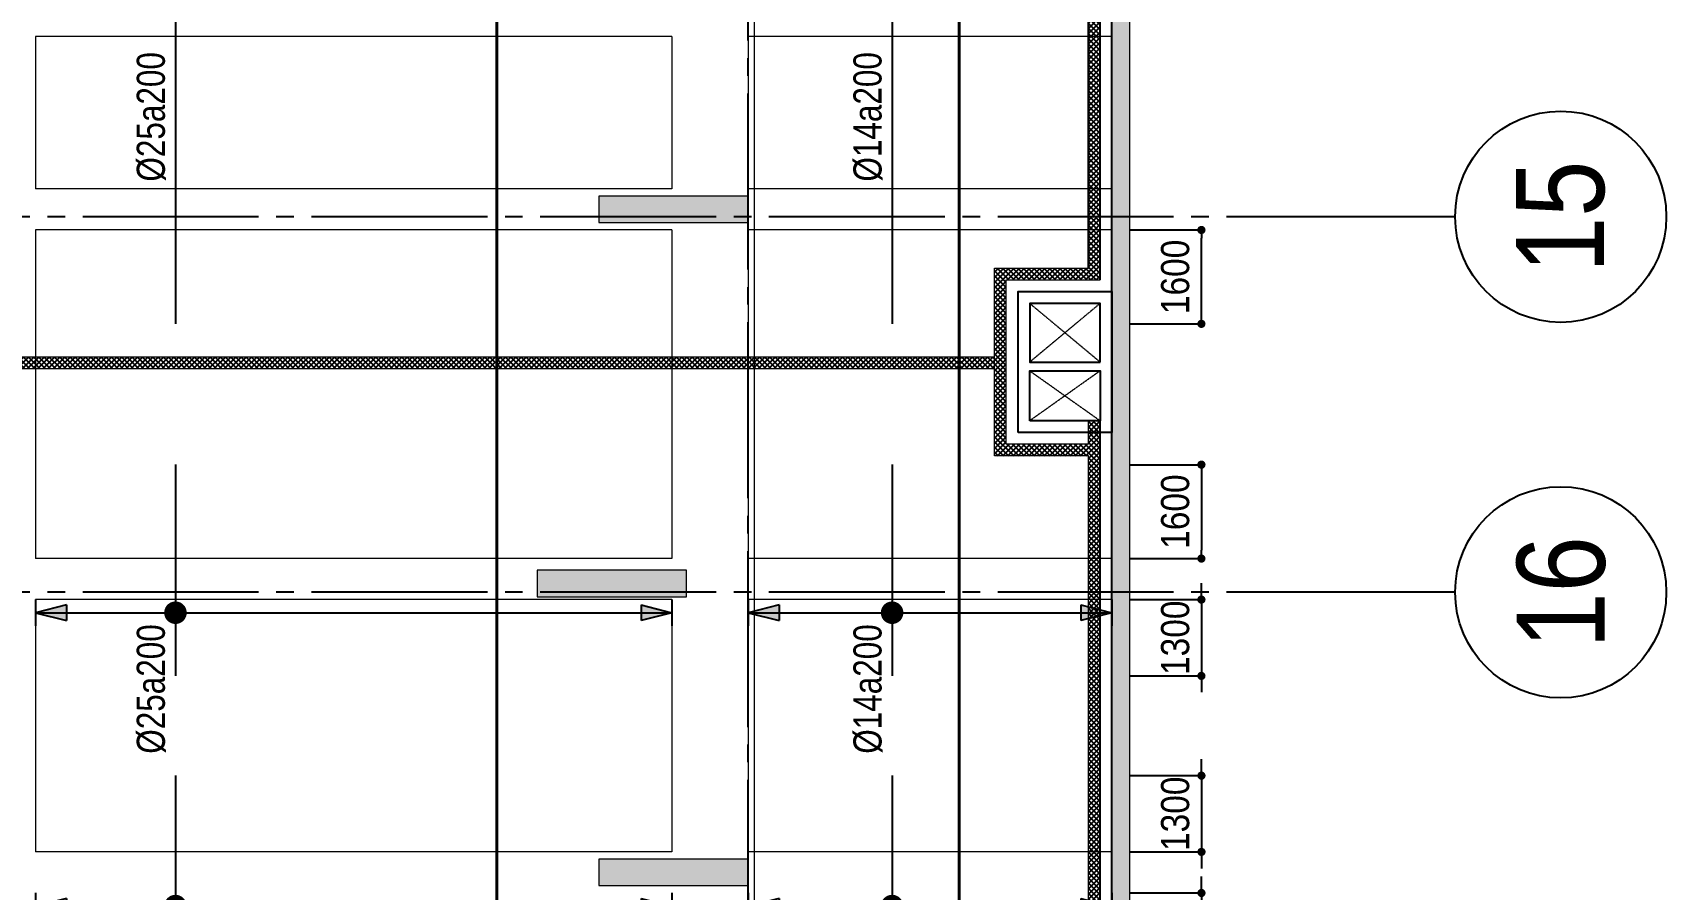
# Model space of a CAD drawing. Header units: millimetres. Extents: x -3819597 to -2591384, y 582389 to 820195.
# Drawn here: x -3345024 to -3317171, y 637369 to 651969 of the extents above; entities that cross this region are included whole.
import ezdxf
from ezdxf.enums import TextEntityAlignment as Align

# ---------------------------------------------------------------- set-up
doc = ezdxf.new("R2010")
doc.units = ezdxf.units.MM
doc.header["$MEASUREMENT"] = 0
for name, pattern in [('CENTER', [2, 1.25, -0.25, 0.25, -0.25]), ('CHG_XX_Cot_Ham 2$0$MB_Luoi truc$0$HTT Hidden 21', [3, 2, -1]), ('CHG_XX_Damsan_Ham 2$0$CHG_XX_Damsan_Ham 2$0$HIDDEN', [0.375, 0.25, -0.125]), ('CHG_XX_Luoi truc$0$MB_Luoi truc$0$Center101', [13, 10, -1, 1, -1]), ('HIDDEN', [0.375, 0.25, -0.125])]:
    doc.linetypes.add(name, pattern=pattern)
doc.layers.get('0').update_dxf_attribs({"lineweight": 9})
doc.layers.get('Defpoints').update_dxf_attribs({"color": 10, "lineweight": 0})
for name, color, linetype in [('02HN. TEXT B', 1, 'Continuous'), ('08HN. SSS X', 6, 'Continuous'), ('12HN. GRID', 1, 'CENTER'), ('CHG_XX_Damsan_Ham 2$0$CHG_XX_Damsan_Ham 2$0$MEP-00-GENERAL-35', 2, 'Continuous'), ('CHG_XX_Damsan_Ham 2$0$MEP-00-GENERAL-35', 2, 'Continuous'), ('CHG_XX_Luoi truc$0$Grid', 34, 'Continuous'), ('CHG_XX_Luoi truc$0$Grid Line', 8, 'CHG_XX_Luoi truc$0$MB_Luoi truc$0$Center101'), ('dim', 51, 'Continuous')]:
    doc.layers.add(name, color=color, linetype=linetype)
for name, color, linetype, lineweight in [('CHG_XX_Cot_Ham 2$0$NS-Pier-H2', 150, 'Continuous', 13), ('CHG_XX_Cot_Ham 2$0$NS-Pier-H2 @ 1', 150, 'Continuous', 13), ('CHG_XX_Cot_Ham 2$0$NS-Pier-H2 @ 150', 150, 'Continuous', 13), ("CHG_XX_Damsan_Ham 2$0$CHG_XX_Damsan_Ham 2$0$'S_General_Hidden_1 Thin", 1, 'CHG_XX_Damsan_Ham 2$0$CHG_XX_Damsan_Ham 2$0$HIDDEN', 18), ('CHG_XX_Damsan_Ham 2$0$CHG_XX_Damsan_Ham 2$0$CHG_XX_Damsan_Ham 2$0$Start net bao', 3, 'Continuous', 18), ('CHG_XX_Damsan_Ham 2$0$CHG_XX_Damsan_Ham 2$0$DBAO', 3, 'Continuous', 13), ('CHG_XX_Damsan_Ham 2$0$CHG_XX_Damsan_Ham 2$0$DMo', 9, 'CHG_XX_Damsan_Ham 2$0$CHG_XX_Damsan_Ham 2$0$HIDDEN', 9), ('CHG_XX_Damsan_Ham 2$0$CHG_XX_Damsan_Ham 2$0$DTE-MEP-H-SLAB TEXT', 3, 'Continuous', 0), ('CHG_XX_Damsan_Ham 2$0$CHG_XX_Damsan_Ham 2$0$mach ngung thi cong', 6, 'Continuous', 13), ('CHG_XX_Damsan_Ham 2$0$CHG_XX_Damsan_Ham 2$0$Start hatch', 8, 'Continuous', 25), ('CHG_XX_Damsan_Ham 2$0$CHG_XX_Damsan_Ham 2$0$Start net bao', 3, 'Continuous', 18), ('CHG_XX_Damsan_Ham 2$0$CHG_XX_Damsan_Ham 2$0$Start vach', 6, 'Continuous', 25), ('CHG_XX_Damsan_Ham 2$0$HATCH', 57, 'Continuous', 9), ('CHG_XX_Damsan_Ham 2$0$mach ngung thi cong', 6, 'Continuous', 13), ('CHG_XX_Damsan_Ham 2$0$Start vach', 6, 'Continuous', 25), ('thep chay suot', 5, 'HIDDEN', 40)]:
    doc.layers.add(name, color=color, linetype=linetype, lineweight=lineweight)
doc.styles.add('[HN042014]STYLE', font='arial.ttf', dxfattribs={"width": 0.8})
doc.styles.add('CHG_XX_Luoi truc$0$MB_Luoi truc$0$Grid A-F$0$VNI-HelveCB', font='VHELVCB_0.TTF')
doc.styles.add('MB_Luoi truc$0$Arial_C', font='arial.ttf', dxfattribs={"width": 0.85})
doc.dimstyles.new('200', dxfattribs={"dimscale": 200, "dimtxt": 2.4, "dimasz": 0.7, "dimexe": 0.0003, "dimexo": 0, "dimgap": 1, "dimtad": 1, "dimdec": 0, "dimzin": 12, "dimdsep": 46, "dimtxsty": 'MB_Luoi truc$0$Arial_C', "dimblk": 'MB_Luoi truc$0$_Dot', "dimcen": 0.5, "dimclrd": 256, "dimclre": 8, "dimclrt": 1, "dimadec": 0, "dimazin": 0, "dimtfac": 1, "dimtdec": 0, "dimtix": 1, "dimtmove": 2, "dimatfit": 3, "dimldrblk": 'MB_Luoi truc$0$HTT Arrow 30', "dimfxl": 1, "dimtolj": 1, "dimtzin": 0, "dimlwe": -1, "dimarcsym": 0})

# ---------------------------------------------------------------- blocks, each defined once
blk = doc.blocks.new('*U417')
at = {"layer": '12HN. GRID', "linetype": 'Continuous'}
h = blk.add_hatch(color=256, dxfattribs=at)
h.dxf.hatch_style = 1
h.paths.add_polyline_path([(-44, 641.6), (44, 641.6), (0, 817.6)])
h = blk.add_hatch(color=256, dxfattribs=at)
h.dxf.hatch_style = 1
h.paths.add_polyline_path([(0, -1249), (44, -1073), (-44, -1073)])
at = {"layer": '08HN. SSS X', "linetype": 'ByBlock', "ltscale": 10}
for p, q in [((-350.6, 0), (2049.5, 0)), ((-350.6, 0), (-350.6, 0)), ((2049.5, 0), (2049.5, 0))]:
    blk.add_line(p, q, dxfattribs=at)
at = {"layer": '12HN. GRID', "linetype": 'Continuous'}
for p, q in [((-75, 817.6), (75, 817.6)), ((-44, 641.6), (0, 817.6)), ((0, 817.6), (0, -1249)), ((0, 817.6), (44, 641.6)), ((-44, 641.6), (44, 641.6)), ((-44, -1073), (44, -1073)), ((-44, -1073), (0, -1249)), ((0, -1249), (44, -1073)), ((-75, -1249), (75, -1249))]:
    blk.add_line(p, q, dxfattribs=at)
at = {"layer": '12HN. GRID', "linetype": 'Continuous', "const_width": 64, "flags": 128}
blk.add_lwpolyline([(-32, 0, -1), (32, 0, -1)], format="xyb", close=True, dxfattribs=at)
at = {"layer": '02HN. TEXT B', "linetype": 'ByBlock', "style": '[HN042014]STYLE', "width": 0.8, "flags": 8}
blk.add_attdef('1', text='', height=160, dxfattribs=at).set_placement((506.8, 140), align=Align.MIDDLE_LEFT)
blk.add_attdef('0', text='', height=160, dxfattribs=at).set_placement((1102.5, 160), align=Align.MIDDLE_CENTER)
at = {"layer": 'Defpoints', "color": 9, "linetype": 'ByBlock', "style": '[HN042014]STYLE', "width": 0.8, "flags": 9}
for tag, p in [('2', (2837.2, 3041.3)), ('3', (2837.2, 2636.5)), ('4', (2837.2, 2231.8)), ('5', (2837.2, 1841.3))]:
    blk.add_attdef(tag, text='', height=250, dxfattribs=at).set_placement(p, align=Align.MIDDLE_CENTER)
blk = doc.blocks.new('MB_Luoi truc$0$_Dot')
at = {"color": 0, "linetype": 'ByBlock', "lineweight": -2}
blk.add_line((-0.5, 0), (-1, 0), dxfattribs=at)
at = {"color": 0, "linetype": 'ByBlock', "const_width": 0.5}
blk.add_lwpolyline([(-0.25, 0, 1), (0.25, 0, 1)], format="xyb", close=True, dxfattribs=at)
blk = doc.blocks.new('*D416')
at = {"layer": 'Defpoints', "color": 0, "ltscale": 1500, "transparency": 16777216}
for p in [(-3326324, 648606), (-3325098, 648606), (-3326324, 647006)]:
    blk.add_point(p, dxfattribs=at)
at = {"layer": 'dim', "color": 8, "ltscale": 1500, "transparency": 16777216}
for p, q in [((-3326324, 648606), (-3325098, 648606)), ((-3326324, 647006), (-3325098, 647006))]:
    blk.add_line(p, q, dxfattribs=at)
at = {"layer": 'dim', "lineweight": -2, "ltscale": 1500, "transparency": 16777216}
blk.add_line((-3325098, 647146), (-3325098, 648466), dxfattribs=at)
at = {"layer": 'dim', "lineweight": -2, "ltscale": 1500, "transparency": 16777216, "xscale": 140, "yscale": 140, "zscale": 140}
for p, rotation in [((-3325098, 648606), 90), ((-3325098, 647006), 270)]:
    blk.add_blockref('MB_Luoi truc$0$_Dot', p, dxfattribs=dict(at, rotation=rotation))
at = {"layer": 'dim', "color": 1, "ltscale": 1500, "transparency": 16777216, "insert": (-3325543, 647806), "char_height": 480, "attachment_point": 5, "rotation": 90, "style": 'MB_Luoi truc$0$Arial_C'}
blk.add_mtext('\\A1;1600', dxfattribs=at)
blk = doc.blocks.new('MB_Luoi truc$0$HTT Arrow 30')
blk.add_hatch(color=256).paths.add_polyline_path([(-2.5, 0.375), (-2.5, -0.375), (0, 0)])
at = {"color": 0, "linetype": 'ByBlock', "lineweight": -2}
for p, q in [((0, 0), (-2.5, 0.375)), ((-2.5, -0.375), (-2.5, 0.375)), ((0, 0), (-2.5, -0.375))]:
    blk.add_line(p, q, dxfattribs=at)
blk = doc.blocks.new('*U422')
at = {"layer": '12HN. GRID', "linetype": 'Continuous'}
h = blk.add_hatch(color=256, dxfattribs=at)
h.dxf.hatch_style = 1
h.paths.add_polyline_path([(-44, 641.6), (44, 641.6), (0, 817.6)])
h = blk.add_hatch(color=256, dxfattribs=at)
h.dxf.hatch_style = 1
h.paths.add_polyline_path([(0, -1249), (44, -1073), (-44, -1073)])
at = {"layer": '08HN. SSS X', "linetype": 'ByBlock', "ltscale": 10}
for p, q in [((-841.2, 0), (358.9, 0)), ((-841.2, 0), (-841.2, 0)), ((358.9, 0), (358.9, 0))]:
    blk.add_line(p, q, dxfattribs=at)
at = {"layer": '12HN. GRID', "linetype": 'Continuous'}
for p, q in [((-75, 817.6), (75, 817.6)), ((-44, 641.6), (0, 817.6)), ((0, 817.6), (0, -1249)), ((0, 817.6), (44, 641.6)), ((-44, 641.6), (44, 641.6)), ((-44, -1073), (44, -1073)), ((-44, -1073), (0, -1249)), ((0, -1249), (44, -1073)), ((-75, -1249), (75, -1249))]:
    blk.add_line(p, q, dxfattribs=at)
at = {"layer": '12HN. GRID', "linetype": 'Continuous', "const_width": 64, "flags": 128}
blk.add_lwpolyline([(-32, 0, -1), (32, 0, -1)], format="xyb", close=True, dxfattribs=at)
at = {"layer": '02HN. TEXT B', "linetype": 'ByBlock', "style": '[HN042014]STYLE', "width": 0.8, "flags": 8}
blk.add_attdef('1', text='', height=160, dxfattribs=at).set_placement((66.7, 140), align=Align.MIDDLE_LEFT)
blk.add_attdef('0', text='', height=160, dxfattribs=at).set_placement((1102.5, 160), align=Align.MIDDLE_CENTER)
at = {"layer": 'Defpoints', "color": 9, "linetype": 'ByBlock', "style": '[HN042014]STYLE', "width": 0.8, "flags": 9}
for tag, p in [('2', (2346.7, 3041.3)), ('3', (2346.7, 2636.5)), ('4', (2346.7, 2231.8)), ('5', (2346.7, 1841.3))]:
    blk.add_attdef(tag, text='', height=250, dxfattribs=at).set_placement(p, align=Align.MIDDLE_CENTER)
blk = doc.blocks.new('*D423')
at = {"layer": 'Defpoints', "color": 0, "ltscale": 1500, "transparency": 16777216}
for p in [(-3326324, 644606), (-3326324, 643006), (-3325098, 643006)]:
    blk.add_point(p, dxfattribs=at)
at = {"layer": 'dim', "color": 8, "ltscale": 1500, "transparency": 16777216}
for p, q in [((-3326324, 644606), (-3325098, 644606)), ((-3326324, 643006), (-3325098, 643006))]:
    blk.add_line(p, q, dxfattribs=at)
at = {"layer": 'dim', "lineweight": -2, "ltscale": 1500, "transparency": 16777216}
blk.add_line((-3325098, 644466), (-3325098, 643146), dxfattribs=at)
at = {"layer": 'dim', "lineweight": -2, "ltscale": 1500, "transparency": 16777216, "xscale": 140, "yscale": 140, "zscale": 140}
for p, rotation in [((-3325098, 644606), 90), ((-3325098, 643006), 270)]:
    blk.add_blockref('MB_Luoi truc$0$_Dot', p, dxfattribs=dict(at, rotation=rotation))
at = {"layer": 'dim', "color": 1, "ltscale": 1500, "transparency": 16777216, "insert": (-3325543, 643806), "char_height": 480, "attachment_point": 5, "rotation": 90, "style": 'MB_Luoi truc$0$Arial_C'}
blk.add_mtext('\\A1;1600', dxfattribs=at)
blk = doc.blocks.new('*D424')
at = {"layer": 'Defpoints', "color": 0, "ltscale": 1500, "transparency": 16777216}
for p in [(-3326324, 642306), (-3326324, 641006), (-3325098, 641006)]:
    blk.add_point(p, dxfattribs=at)
at = {"layer": 'dim', "lineweight": -2, "ltscale": 1500, "transparency": 16777216}
for p, q in [((-3325098, 642446), (-3325098, 642586)), ((-3325098, 642306), (-3325098, 641006)), ((-3325098, 640866), (-3325098, 640726))]:
    blk.add_line(p, q, dxfattribs=at)
at = {"layer": 'dim', "color": 8, "ltscale": 1500, "transparency": 16777216}
for p, q in [((-3326324, 642306), (-3325098, 642306)), ((-3326324, 641006), (-3325098, 641006))]:
    blk.add_line(p, q, dxfattribs=at)
at = {"layer": 'dim', "lineweight": -2, "ltscale": 1500, "transparency": 16777216, "xscale": 140, "yscale": 140, "zscale": 140}
for p, rotation in [((-3325098, 642306), 270), ((-3325098, 641006), 90)]:
    blk.add_blockref('MB_Luoi truc$0$_Dot', p, dxfattribs=dict(at, rotation=rotation))
at = {"layer": 'dim', "color": 1, "ltscale": 1500, "transparency": 16777216, "insert": (-3325543, 641656), "char_height": 480, "attachment_point": 5, "rotation": 90, "style": 'MB_Luoi truc$0$Arial_C'}
blk.add_mtext('\\A1;1300', dxfattribs=at)
blk = doc.blocks.new('*U437')
at = {"layer": '12HN. GRID', "linetype": 'Continuous'}
h = blk.add_hatch(color=256, dxfattribs=at)
h.dxf.hatch_style = 1
h.paths.add_polyline_path([(-44, 641.6), (44, 641.6), (0, 817.6)])
h = blk.add_hatch(color=256, dxfattribs=at)
h.dxf.hatch_style = 1
h.paths.add_polyline_path([(0, -1249), (44, -1073), (-44, -1073)])
at = {"layer": '08HN. SSS X', "linetype": 'ByBlock', "ltscale": 10}
for p, q in [((-741.2, 0), (425.6, 0)), ((-741.2, 0), (-741.2, 0)), ((425.6, 0), (425.6, 0))]:
    blk.add_line(p, q, dxfattribs=at)
at = {"layer": '12HN. GRID', "linetype": 'Continuous'}
for p, q in [((-75, 817.6), (75, 817.6)), ((-44, 641.6), (0, 817.6)), ((0, 817.6), (0, -1249)), ((0, 817.6), (44, 641.6)), ((-44, 641.6), (44, 641.6)), ((-44, -1073), (44, -1073)), ((-44, -1073), (0, -1249)), ((0, -1249), (44, -1073)), ((-75, -1249), (75, -1249))]:
    blk.add_line(p, q, dxfattribs=at)
at = {"layer": '12HN. GRID', "linetype": 'Continuous', "const_width": 64, "flags": 128}
blk.add_lwpolyline([(-32, 0, -1), (32, 0, -1)], format="xyb", close=True, dxfattribs=at)
at = {"layer": '02HN. TEXT B', "linetype": 'ByBlock', "style": '[HN042014]STYLE', "width": 0.8, "flags": 8}
blk.add_attdef('1', text='', height=160, dxfattribs=at).set_placement((66.7, 140), align=Align.MIDDLE_LEFT)
blk.add_attdef('0', text='', height=160, dxfattribs=at).set_placement((1102.5, 160), align=Align.MIDDLE_CENTER)
at = {"layer": 'Defpoints', "color": 9, "linetype": 'ByBlock', "style": '[HN042014]STYLE', "width": 0.8, "flags": 9}
for tag, p in [('2', (2346.7, 3041.3)), ('3', (2346.7, 2636.5)), ('4', (2346.7, 2231.8)), ('5', (2346.7, 1841.3))]:
    blk.add_attdef(tag, text='', height=250, dxfattribs=at).set_placement(p, align=Align.MIDDLE_CENTER)
blk = doc.blocks.new('*D435')
at = {"layer": 'Defpoints', "color": 0, "ltscale": 1500, "transparency": 16777216}
for p in [(-3326324, 639306), (-3326324, 638006), (-3325097, 638006)]:
    blk.add_point(p, dxfattribs=at)
at = {"layer": 'dim', "lineweight": -2, "ltscale": 1500, "transparency": 16777216}
for p, q in [((-3325097, 639446), (-3325097, 639586)), ((-3325097, 639306), (-3325097, 638006)), ((-3325097, 637866), (-3325097, 637726))]:
    blk.add_line(p, q, dxfattribs=at)
at = {"layer": 'dim', "color": 8, "ltscale": 1500, "transparency": 16777216}
for p, q in [((-3326324, 639306), (-3325097, 639306)), ((-3326324, 638006), (-3325097, 638006))]:
    blk.add_line(p, q, dxfattribs=at)
at = {"layer": 'dim', "lineweight": -2, "ltscale": 1500, "transparency": 16777216, "xscale": 140, "yscale": 140, "zscale": 140}
for p, rotation in [((-3325097, 639306), 270), ((-3325097, 638006), 90)]:
    blk.add_blockref('MB_Luoi truc$0$_Dot', p, dxfattribs=dict(at, rotation=rotation))
at = {"layer": 'dim', "color": 1, "ltscale": 1500, "transparency": 16777216, "insert": (-3325543, 638656), "char_height": 480, "attachment_point": 5, "rotation": 90, "style": 'MB_Luoi truc$0$Arial_C'}
blk.add_mtext('\\A1;1300', dxfattribs=at)
blk = doc.blocks.new('*D436')
at = {"layer": 'Defpoints', "color": 0, "ltscale": 1500, "transparency": 16777216}
for p in [(-3326324, 637306), (-3326324, 635806), (-3325097, 635806)]:
    blk.add_point(p, dxfattribs=at)
at = {"layer": 'dim', "lineweight": -2, "ltscale": 1500, "transparency": 16777216}
for p, q in [((-3325097, 637446), (-3325097, 637586)), ((-3325097, 637306), (-3325097, 635806)), ((-3325097, 635666), (-3325097, 635526))]:
    blk.add_line(p, q, dxfattribs=at)
at = {"layer": 'dim', "color": 8, "ltscale": 1500, "transparency": 16777216}
for p, q in [((-3326324, 637306), (-3325097, 637306)), ((-3326324, 635806), (-3325097, 635806))]:
    blk.add_line(p, q, dxfattribs=at)
at = {"layer": 'dim', "lineweight": -2, "ltscale": 1500, "transparency": 16777216, "xscale": 140, "yscale": 140, "zscale": 140}
for p, rotation in [((-3325097, 637306), 270), ((-3325097, 635806), 90)]:
    blk.add_blockref('MB_Luoi truc$0$_Dot', p, dxfattribs=dict(at, rotation=rotation))
at = {"layer": 'dim', "color": 1, "ltscale": 1500, "transparency": 16777216, "insert": (-3325542, 636556), "char_height": 480, "attachment_point": 5, "rotation": 90, "style": 'MB_Luoi truc$0$Arial_C'}
blk.add_mtext('\\A1;1500', dxfattribs=at)
blk = doc.blocks.new('*U487')
at = {"layer": '12HN. GRID', "linetype": 'Continuous'}
h = blk.add_hatch(color=256, dxfattribs=at)
h.dxf.hatch_style = 1
h.paths.add_polyline_path([(-44, 618.8), (44, 618.8), (0, 794.8)])
h = blk.add_hatch(color=256, dxfattribs=at)
h.dxf.hatch_style = 1
h.paths.add_polyline_path([(0, -2821.9), (44, -2645.9), (-44, -2645.9)])
at = {"layer": '08HN. SSS X', "linetype": 'ByBlock', "ltscale": 10}
for p, q in [((-350.6, 0), (2049.5, 0)), ((-350.6, 0), (-350.6, 0)), ((2049.5, 0), (2049.5, 0))]:
    blk.add_line(p, q, dxfattribs=at)
at = {"layer": '12HN. GRID', "linetype": 'Continuous'}
for p, q in [((-75, 794.8), (75, 794.8)), ((-44, 618.8), (0, 794.8)), ((0, 794.8), (0, -2821.9)), ((0, 794.8), (44, 618.8)), ((-44, 618.8), (44, 618.8)), ((-44, -2645.9), (44, -2645.9)), ((-44, -2645.9), (0, -2821.9)), ((0, -2821.9), (44, -2645.9)), ((-75, -2821.9), (75, -2821.9))]:
    blk.add_line(p, q, dxfattribs=at)
at = {"layer": '12HN. GRID', "linetype": 'Continuous', "const_width": 64, "flags": 128}
blk.add_lwpolyline([(-32, 0, -1), (32, 0, -1)], format="xyb", close=True, dxfattribs=at)
at = {"layer": '02HN. TEXT B', "linetype": 'ByBlock', "style": '[HN042014]STYLE', "width": 0.8, "flags": 8}
blk.add_attdef('1', text='', height=160, dxfattribs=at).set_placement((506.8, 140), align=Align.MIDDLE_LEFT)
blk.add_attdef('0', text='', height=160, dxfattribs=at).set_placement((1102.5, 160), align=Align.MIDDLE_CENTER)
at = {"layer": 'Defpoints', "color": 9, "linetype": 'ByBlock', "style": '[HN042014]STYLE', "width": 0.8, "flags": 9}
for tag, p in [('2', (2837.2, 2610.6)), ('3', (2837.2, 2205.8)), ('4', (2837.2, 1801.1)), ('5', (2837.2, 1410.6))]:
    blk.add_attdef(tag, text='', height=250, dxfattribs=at).set_placement(p, align=Align.MIDDLE_CENTER)
blk = doc.blocks.new('*U488')
at = {"layer": '12HN. GRID', "linetype": 'Continuous'}
h = blk.add_hatch(color=256, dxfattribs=at)
h.dxf.hatch_style = 1
h.paths.add_polyline_path([(-44, 618.8), (44, 618.8), (0, 794.8)])
h = blk.add_hatch(color=256, dxfattribs=at)
h.dxf.hatch_style = 1
h.paths.add_polyline_path([(0, -2821.9), (44, -2645.9), (-44, -2645.9)])
at = {"layer": '08HN. SSS X', "linetype": 'ByBlock', "ltscale": 10}
for p, q in [((-841.2, 0), (358.9, 0)), ((-841.2, 0), (-841.2, 0)), ((358.9, 0), (358.9, 0))]:
    blk.add_line(p, q, dxfattribs=at)
at = {"layer": '12HN. GRID', "linetype": 'Continuous'}
for p, q in [((-75, 794.8), (75, 794.8)), ((-44, 618.8), (0, 794.8)), ((0, 794.8), (0, -2821.9)), ((0, 794.8), (44, 618.8)), ((-44, 618.8), (44, 618.8)), ((-44, -2645.9), (44, -2645.9)), ((-44, -2645.9), (0, -2821.9)), ((0, -2821.9), (44, -2645.9)), ((-75, -2821.9), (75, -2821.9))]:
    blk.add_line(p, q, dxfattribs=at)
at = {"layer": '12HN. GRID', "linetype": 'Continuous', "const_width": 64, "flags": 128}
blk.add_lwpolyline([(-32, 0, -1), (32, 0, -1)], format="xyb", close=True, dxfattribs=at)
at = {"layer": '02HN. TEXT B', "linetype": 'ByBlock', "style": '[HN042014]STYLE', "width": 0.8, "flags": 8}
blk.add_attdef('1', text='', height=160, dxfattribs=at).set_placement((66.7, 140), align=Align.MIDDLE_LEFT)
blk.add_attdef('0', text='', height=160, dxfattribs=at).set_placement((1102.5, 160), align=Align.MIDDLE_CENTER)
at = {"layer": 'Defpoints', "color": 9, "linetype": 'ByBlock', "style": '[HN042014]STYLE', "width": 0.8, "flags": 9}
for tag, p in [('2', (2346.7, 2610.6)), ('3', (2346.7, 2205.8)), ('4', (2346.7, 1801.1)), ('5', (2346.7, 1410.6))]:
    blk.add_attdef(tag, text='', height=250, dxfattribs=at).set_placement(p, align=Align.MIDDLE_CENTER)
blk = doc.blocks.new('*U489')
at = {"layer": '12HN. GRID', "linetype": 'Continuous'}
h = blk.add_hatch(color=256, dxfattribs=at)
h.dxf.hatch_style = 1
h.paths.add_polyline_path([(-44, 618.8), (44, 618.8), (0, 794.8)])
h = blk.add_hatch(color=256, dxfattribs=at)
h.dxf.hatch_style = 1
h.paths.add_polyline_path([(0, -2821.9), (44, -2645.9), (-44, -2645.9)])
at = {"layer": '08HN. SSS X', "linetype": 'ByBlock', "ltscale": 10}
for p, q in [((-741.2, 0), (425.6, 0)), ((-741.2, 0), (-741.2, 0)), ((425.6, 0), (425.6, 0))]:
    blk.add_line(p, q, dxfattribs=at)
at = {"layer": '12HN. GRID', "linetype": 'Continuous'}
for p, q in [((-75, 794.8), (75, 794.8)), ((-44, 618.8), (0, 794.8)), ((0, 794.8), (0, -2821.9)), ((0, 794.8), (44, 618.8)), ((-44, 618.8), (44, 618.8)), ((-44, -2645.9), (44, -2645.9)), ((-44, -2645.9), (0, -2821.9)), ((0, -2821.9), (44, -2645.9)), ((-75, -2821.9), (75, -2821.9))]:
    blk.add_line(p, q, dxfattribs=at)
at = {"layer": '12HN. GRID', "linetype": 'Continuous', "const_width": 64, "flags": 128}
blk.add_lwpolyline([(-32, 0, -1), (32, 0, -1)], format="xyb", close=True, dxfattribs=at)
at = {"layer": '02HN. TEXT B', "linetype": 'ByBlock', "style": '[HN042014]STYLE', "width": 0.8, "flags": 8}
blk.add_attdef('1', text='', height=160, dxfattribs=at).set_placement((66.7, 140), align=Align.MIDDLE_LEFT)
blk.add_attdef('0', text='', height=160, dxfattribs=at).set_placement((1102.5, 160), align=Align.MIDDLE_CENTER)
at = {"layer": 'Defpoints', "color": 9, "linetype": 'ByBlock', "style": '[HN042014]STYLE', "width": 0.8, "flags": 9}
for tag, p in [('2', (2346.7, 2610.5)), ('3', (2346.7, 2205.8)), ('4', (2346.7, 1801)), ('5', (2346.7, 1410.5))]:
    blk.add_attdef(tag, text='', height=250, dxfattribs=at).set_placement(p, align=Align.MIDDLE_CENTER)
blk = doc.blocks.new('*U1035')
at = {"layer": 'CHG_XX_Cot_Ham 2$0$NS-Pier-H2 @ 1'}
h = blk.add_hatch(color=256, dxfattribs=at)
h.dxf.hatch_style = 1
h.paths.add_polyline_path([(450, 0), (0, 0), (0, -2550), (450, -2550)])
at = {"layer": 'CHG_XX_Cot_Ham 2$0$NS-Pier-H2 @ 150'}
h = blk.add_hatch(color=256, dxfattribs=at)
h.dxf.hatch_style = 1
h.paths.add_polyline_path([(450, 0), (0, 0), (0, -2550), (450, -2550)])
blk = doc.blocks.new('CHG_XX_Cot_Ham 2$0$Block A_C450x2250')
at = {"layer": 'CHG_XX_Cot_Ham 2$0$NS-Pier-H2'}
blk.add_lwpolyline([(450, -2550), (0, -2550), (0, 0), (450, 0)], close=True, dxfattribs=at)
blk.add_blockref('*U1035', (0, 0), dxfattribs=at)
blk = doc.blocks.new('*U1029')
at = {"layer": 'CHG_XX_Luoi truc$0$Grid Line'}
blk.add_line((0, 0), (0, 608), dxfattribs=at)
at = {"layer": 'CHG_XX_Luoi truc$0$Grid', "lineweight": -2, "style": 'CHG_XX_Luoi truc$0$MB_Luoi truc$0$Grid A-F$0$VNI-HelveCB'}
for tag, p in [('GRIDSUB', (0, 617)), ('GRID', (0, -9))]:
    blk.add_attdef(tag, text='', height=5, dxfattribs=at).set_placement(p, align=Align.MIDDLE)
blk = doc.blocks.new('*U1031')
at = {"layer": 'CHG_XX_Luoi truc$0$Grid', "lineweight": -2}
blk.add_line((0, -3), (0, 0), dxfattribs=at)
blk.add_circle((0, -9), 6, dxfattribs=at)
at = {"layer": 'CHG_XX_Luoi truc$0$Grid Line'}
blk.add_line((0, 0), (0, 438), dxfattribs=at)
at = {"layer": 'CHG_XX_Luoi truc$0$Grid', "lineweight": -2, "style": 'CHG_XX_Luoi truc$0$MB_Luoi truc$0$Grid A-F$0$VNI-HelveCB'}
for tag, p in [('GRIDSUB', (0, 447)), ('GRID', (0, -9))]:
    blk.add_attdef(tag, text='', height=5, dxfattribs=at).set_placement(p, align=Align.MIDDLE)
blk = doc.blocks.new('CHG_XX_Luoi truc')
at = {"layer": 'CHG_XX_Luoi truc$0$Grid', "xscale": 300, "yscale": 300, "zscale": 300}
blk.add_blockref('*U1029', (99550, -12747), dxfattribs=at)
at = {"layer": 'CHG_XX_Luoi truc$0$Grid'}
ref = blk.add_blockref('*U1031', (110703, 38850), dxfattribs=dict(at, xscale=300.0000000000013, yscale=300.0000000000013, zscale=300.0000000000013, rotation=90))
ref.add_attrib('GRID', '15', dxfattribs={"lineweight": -2, "height": 1500, "rotation": 90, "style": 'CHG_XX_Luoi truc$0$MB_Luoi truc$0$Grid A-F$0$VNI-HelveCB'}).set_placement((113403, 38850), align=Align.MIDDLE)
ref = blk.add_blockref('*U1031', (110703, 32450), dxfattribs=dict(at, xscale=300.0000000000013, yscale=300.0000000000013, zscale=300.0000000000013, rotation=90))
ref.add_attrib('GRID', '16', dxfattribs={"lineweight": -2, "height": 1500, "rotation": 90, "style": 'CHG_XX_Luoi truc$0$MB_Luoi truc$0$Grid A-F$0$VNI-HelveCB'}).set_placement((113403, 32450), align=Align.MIDDLE)
blk = doc.blocks.new('CHG_XX_Cot_Ham 2')
at = {"layer": 'CHG_XX_Cot_Ham 2$0$NS-Pier-H2'}
h = blk.add_hatch(color=256, dxfattribs=at)
h.dxf.hatch_style = 1
h.paths.add_polyline_path([(99639.2, 163400), (-10900, 163400), (-10900, 85450), (-300, 85450), (-300, 84050), (32350, 84050), (32350, -9000), (103575.5, -9000), (106050, -6022), (106050, 158254.3)])
h.paths.add_polyline_path([(99533.7, 163100), (105750, 158110.4), (105750, 90450), (105650, 90450), (105750, 90450), (105750, 13850), (105750, 13722.3), (105750, -5913.6), (103434.7, -8700), (93599.8, -8700), (93299.8, -8700), (32650, -8700), (32650, 84350), (0, 84350), (0, 85750), (-10600, 85750), (-10600, 163100), (93600, 163100)], flags=16)
for p, q in [((106050, 158254.3), (106050, -6022)), ((105750, 90450), (105750, 13850))]:
    blk.add_line(p, q, dxfattribs=at)
at = {"layer": 'CHG_XX_Cot_Ham 2$0$NS-Pier-H2', "linetype": 'CHG_XX_Cot_Ham 2$0$MB_Luoi truc$0$HTT Hidden 21'}
blk.add_lwpolyline([(99639.2, 163400), (106050, 158254.3), (106050, -6022), (103575.5, -9000), (32350, -9000), (32350, 84050), (-300, 84050), (-300, 85450), (-10900, 85450), (-10900, 163400)], close=True, dxfattribs=at)
at = {"layer": 'CHG_XX_Cot_Ham 2$0$NS-Pier-H2'}
blk.add_blockref('CHG_XX_Luoi truc', (0, 0), dxfattribs=at)
at = {"layer": 'CHG_XX_Cot_Ham 2$0$NS-Pier-H2', "xscale": -1, "rotation": 90}
for p in [(97000, 39200), (95950, 32825), (97000, 27900)]:
    blk.add_blockref('CHG_XX_Cot_Ham 2$0$Block A_C450x2250', p, dxfattribs=at)
blk = doc.blocks.new('CHG_XX_Damsan_Ham 2$0$CHG_XX_Damsan_Ham 2$0$sdfsgdh')
at = {"layer": 'CHG_XX_Damsan_Ham 2$0$CHG_XX_Damsan_Ham 2$0$Start hatch', "ltscale": 0.5}
h = blk.add_hatch(dxfattribs=at)
h.set_pattern_fill('ANSI37', color=256, scale=500)
h.paths.add_polyline_path([(116250, -84800), (116050, -84800), (116050, -123126), (116250, -123126)])
h = blk.add_hatch(dxfattribs=at)
h.set_pattern_fill('ANSI37', color=256, scale=500)
h.set_pattern_definition([(45, (10700.06, -8650), (-44.194174, 44.194174), []), (135, (10700.06, -8650), (-44.194174, -44.194174), [])])
h.paths.add_polyline_path([(116050, -122926), (114450, -122926), (114450, -126126), (116050, -126126), (116050, -146650), (103400, -146650), (103400, -146850), (116250, -146850), (116250, -125526), (116050, -125526), (116050, -125926), (114650, -125926), (114650, -123126), (116050, -123126)])
h = blk.add_hatch(dxfattribs=at)
h.set_pattern_fill('ANSI37', color=256, scale=500)
h.set_pattern_definition([(45, (-79807.79, -8650), (-44.194174, 44.194174), []), (135, (-79807.79, -8650), (-44.194174, -44.194174), [])])
h.paths.add_polyline_path([(45350, -124435), (45350, -124635), (114450, -124635), (114450, -124435)])
at = {"layer": 'CHG_XX_Damsan_Ham 2$0$CHG_XX_Damsan_Ham 2$0$DTE-MEP-H-SLAB TEXT', "color": 2, "ltscale": 0.5}
for p, q in [((45350, -124435), (114450, -124435)), ((114450, -124635), (114450, -124435)), ((45350, -124635), (114450, -124635)), ((116250, -125526), (116050, -125526))]:
    blk.add_line(p, q, dxfattribs=at)
at = {"layer": 'CHG_XX_Damsan_Ham 2$0$CHG_XX_Damsan_Ham 2$0$DTE-MEP-H-SLAB TEXT', "color": 2, "ltscale": 0.5, "flags": 128}
for points in [[(116050, -126126), (114450, -126126), (114450, -122926)], [(114450, -122926), (116050, -122926)], [(116050, -125926), (114650, -125926), (114650, -123126)], [(114650, -123126), (116250, -123126)], [(116050, -125926), (116050, -125526)], [(102488, -169200), (103400, -169200), (103400, -146650), (116050, -146650), (116050, -126126)]]:
    blk.add_lwpolyline(points, dxfattribs=at)
at = {"layer": 'CHG_XX_Damsan_Ham 2$0$CHG_XX_Damsan_Ham 2$0$MEP-00-GENERAL-35'}
for points in [[(116250, -123126), (116250, -84800)], [(116050, -122926), (116050, -85000)], [(99488, -169200), (99488, -167800), (102288, -167800), (102288, -169400), (103600, -169400), (103600, -146850), (116250, -146850), (116250, -125526)]]:
    blk.add_lwpolyline(points, dxfattribs=at)
for points in [[(114850, -125726), (114850, -123326), (116450, -123326), (116450, -125726)], [(116250, -124526), (116250, -123526), (115050, -123526), (115050, -124526)], [(115050, -125526), (115050, -124676), (116250, -124676), (116250, -125526)]]:
    blk.add_lwpolyline(points, close=True, dxfattribs=at)
at = {"layer": 'CHG_XX_Damsan_Ham 2$0$MEP-00-GENERAL-35'}
for points in [[(116250, -123126), (116250, -84800), (103800, -84800)], [(116050, -122926), (116050, -84800)]]:
    blk.add_lwpolyline(points, dxfattribs=at)
blk = doc.blocks.new('CHG_XX_Damsan_Ham 2', base_point=(3089256, -609981))
at = {"layer": "CHG_XX_Damsan_Ham 2$0$CHG_XX_Damsan_Ham 2$0$'S_General_Hidden_1 Thin", "ltscale": 10}
for p, q in [((98250, 41925), (87400, 41925)), ((87400, 41925), (87400, 39325)), ((98250, 41925), (98250, 39325)), ((105750, 41925), (99550, 41925)), ((99550, 41925), (99550, 39325)), ((98250, 39325), (87400, 39325)), ((105750, 39325), (99550, 39325)), ((98250, 38625), (87400, 38625)), ((87400, 38625), (87400, 33025)), ((98250, 38625), (98250, 33025)), ((99550, 38625), (99550, 33025)), ((105750, 38625), (99550, 38625)), ((98250, 33025), (87400, 33025)), ((105750, 33025), (99550, 33025)), ((98250, 32325), (87400, 32325)), ((87400, 32325), (87400, 30600)), ((98250, 32325), (98250, 28025)), ((99550, 32325), (99550, 28075)), ((105750, 32325), (99550, 32325)), ((87400, 30600), (87400, 28025)), ((98250, 28025), (87400, 28025)), ((105750, 28025), (99550, 28025))]:
    blk.add_line(p, q, dxfattribs=at)
at = {"layer": 'CHG_XX_Damsan_Ham 2$0$CHG_XX_Damsan_Ham 2$0$CHG_XX_Damsan_Ham 2$0$Start net bao'}
for points in [[(-10900, 163400), (99639, 163400), (106050, 158250), (106050, -6022), (103576, -9000), (32350, -9000), (32350, 84050), (-300, 84050)], [(105750, 48850), (105750, 48850), (105750, 27450), (105750, 27450)], [(105750, 27450), (105750, 13850)]]:
    blk.add_lwpolyline(points, dxfattribs=at)
at = {"layer": 'CHG_XX_Damsan_Ham 2$0$CHG_XX_Damsan_Ham 2$0$CHG_XX_Damsan_Ham 2$0$Start net bao', "color": 1}
blk.add_lwpolyline([(99550, 27450), (99550, 27900), (97000, 27900), (97000, 27450)], dxfattribs=at)
at = {"layer": 'CHG_XX_Damsan_Ham 2$0$CHG_XX_Damsan_Ham 2$0$DMo'}
for p, q in [((104350, 37374), (105550, 36374)), ((105550, 37374), (104350, 36374)), ((104350, 36224), (105550, 35374)), ((105550, 36224), (104350, 35374))]:
    blk.add_line(p, q, dxfattribs=at)
at = {"layer": 'CHG_XX_Damsan_Ham 2$0$CHG_XX_Damsan_Ham 2$0$mach ngung thi cong'}
blk.add_lwpolyline([(38000, 23700), (75851, 23700), (75851, 50950), (99650, 50950), (99650, -100), (38000, -100)], close=True, dxfattribs=at)
at = {"layer": 'CHG_XX_Damsan_Ham 2$0$CHG_XX_Damsan_Ham 2$0$Start net bao'}
for points in [[(-10900, 163400), (99639, 163400), (106050, 158250), (106050, -6022), (103576, -9000), (32350, -9000), (32350, 84050), (-300, 84050)], [(105750, 48850), (105750, 48850), (105750, 27450), (105750, 27450)], [(105750, 27450), (105750, 13850)]]:
    blk.add_lwpolyline(points, dxfattribs=at)
at = {"layer": 'CHG_XX_Damsan_Ham 2$0$CHG_XX_Damsan_Ham 2$0$Start net bao', "color": 1}
blk.add_lwpolyline([(99550, 27450), (99550, 27900), (97000, 27900), (97000, 27450)], dxfattribs=at)
at = {"layer": 'CHG_XX_Damsan_Ham 2$0$CHG_XX_Damsan_Ham 2$0$Start vach'}
blk.add_lwpolyline([(105750, 12350), (105750, 156610)], dxfattribs=at)
at = {"layer": 'CHG_XX_Damsan_Ham 2$0$mach ngung thi cong'}
blk.add_lwpolyline([(38000, 23900), (75549, 23900), (75549, 50950), (99650, 50950), (99650, -100), (38000, -100)], close=True, dxfattribs=at)
at = {"layer": 'CHG_XX_Damsan_Ham 2$0$Start vach'}
blk.add_lwpolyline([(105750, 12350), (105750, 156610)], dxfattribs=at)
at = {"layer": 'CHG_XX_Damsan_Ham 2$0$CHG_XX_Damsan_Ham 2$0$DBAO'}
blk.add_blockref('CHG_XX_Cot_Ham 2', (0, 0), dxfattribs=at)
at = {"layer": 'CHG_XX_Damsan_Ham 2$0$CHG_XX_Damsan_Ham 2$0$DTE-MEP-H-SLAB TEXT'}
blk.add_blockref('CHG_XX_Damsan_Ham 2$0$CHG_XX_Damsan_Ham 2$0$sdfsgdh', (-10700, 160900), dxfattribs=at)
at = {"layer": 'CHG_XX_Damsan_Ham 2$0$HATCH'}
blk.add_blockref('CHG_XX_Cot_Ham 2', (0, 0), dxfattribs=at)
blk = doc.blocks.new('*U867')
at = {"layer": 'thep chay suot', "linetype": 'HIDDEN', "ltscale": 10}
blk.add_line((-26333.4, 0), (31133.2, 0), dxfattribs=at)
at = {"layer": '02HN. TEXT B', "linetype": 'ByBlock', "style": '[HN042014]STYLE', "width": 0.8, "flags": 8}
blk.add_attdef('1', text='', height=160, dxfattribs=at).set_placement((-814.5, 134.4), align=Align.MIDDLE_LEFT)
blk.add_attdef('0', text='', height=160, dxfattribs=at).set_placement((-351.3, 10.6), align=Align.MIDDLE_CENTER)
at = {"layer": 'Defpoints', "color": 9, "linetype": 'ByBlock', "style": '[HN042014]STYLE', "width": 0.8, "flags": 9}
for tag, p in [('2', (27456.6, 1373.3)), ('3', (27456.6, 968.5)), ('4', (27456.6, 563.8)), ('5', (27456.6, 173.3))]:
    blk.add_attdef(tag, text='', height=250, dxfattribs=at).set_placement(p, align=Align.MIDDLE_CENTER)
blk = doc.blocks.new('*U868')
at = {"layer": 'thep chay suot', "linetype": 'HIDDEN', "ltscale": 10}
blk.add_line((-26333.4, 0), (30169.5, 0), dxfattribs=at)
at = {"layer": '02HN. TEXT B', "linetype": 'ByBlock', "style": '[HN042014]STYLE', "width": 0.8, "flags": 8}
blk.add_attdef('1', text='', height=160, dxfattribs=at).set_placement((-814.5, 134.4), align=Align.MIDDLE_LEFT)
blk.add_attdef('0', text='', height=160, dxfattribs=at).set_placement((-351.3, 10.6), align=Align.MIDDLE_CENTER)
at = {"layer": 'Defpoints', "color": 9, "linetype": 'ByBlock', "style": '[HN042014]STYLE', "width": 0.8, "flags": 9}
for tag, p in [('2', (27456.6, 1373.3)), ('3', (27456.6, 968.5)), ('4', (27456.6, 563.8)), ('5', (27456.6, 173.3))]:
    blk.add_attdef(tag, text='', height=250, dxfattribs=at).set_placement(p, align=Align.MIDDLE_CENTER)

msp = doc.modelspace()

# ---------------------------------------------------------------- block references
at = {"layer": '08HN. SSS X', "linetype": 'Continuous'}
ref = msp.add_blockref('*U487', (-3342589.9, 653154.4), dxfattribs=dict(at, xscale=-3, yscale=3, zscale=3, rotation=90))
ref.add_attrib('1', '%%c25a200', dxfattribs={"layer": '02HN. TEXT B', "linetype": 'ByBlock', "height": 480, "rotation": 90, "style": '[HN042014]STYLE', "width": 0.8}).set_placement((-3343009.9, 649430.5), align=Align.MIDDLE_LEFT)
ref = msp.add_blockref('*U417', (-3330371.4, 653154.4), dxfattribs=dict(at, xscale=-3, yscale=3, zscale=3, rotation=90))
ref.add_attrib('1', '%%c14a200', dxfattribs={"layer": '02HN. TEXT B', "linetype": 'ByBlock', "height": 480, "rotation": 90, "style": '[HN042014]STYLE', "width": 0.8}).set_placement((-3330791.4, 649430.5), align=Align.MIDDLE_LEFT)
ref = msp.add_blockref('*U488', (-3342589.9, 642082.7), dxfattribs=dict(at, xscale=-3, yscale=3, zscale=3, rotation=90))
ref.add_attrib('1', '%%c25a200', dxfattribs={"layer": '02HN. TEXT B', "linetype": 'ByBlock', "height": 480, "rotation": 90, "style": '[HN042014]STYLE', "width": 0.8}).set_placement((-3343009.9, 639679.2), align=Align.MIDDLE_LEFT)
ref = msp.add_blockref('*U422', (-3330371.4, 642082.7), dxfattribs=dict(at, xscale=-3, yscale=3, zscale=3, rotation=90))
ref.add_attrib('1', '%%c14a200', dxfattribs={"layer": '02HN. TEXT B', "linetype": 'ByBlock', "height": 480, "rotation": 90, "style": '[HN042014]STYLE', "width": 0.8}).set_placement((-3330791.4, 639679.2), align=Align.MIDDLE_LEFT)
ref = msp.add_blockref('*U489', (-3342589.9, 637082.7), dxfattribs=dict(at, xscale=-3, yscale=3, zscale=3, rotation=90))
ref.add_attrib('1', '%%c25a200', dxfattribs={"layer": '02HN. TEXT B', "linetype": 'ByBlock', "height": 480, "rotation": 90, "style": '[HN042014]STYLE', "width": 0.8}).set_placement((-3343009.9, 634679.2), align=Align.MIDDLE_LEFT)
ref = msp.add_blockref('*U437', (-3330371.2, 637082.7), dxfattribs=dict(at, xscale=-3, yscale=3, zscale=3, rotation=90))
ref.add_attrib('1', '%%c14a200', dxfattribs={"layer": '02HN. TEXT B', "linetype": 'ByBlock', "height": 480, "rotation": 90, "style": '[HN042014]STYLE', "width": 0.8}).set_placement((-3330791.2, 634679.2), align=Align.MIDDLE_LEFT)
at = {"layer": 'dim', "ltscale": 1500}
msp.add_blockref('CHG_XX_Damsan_Ham 2', (-343118.3, 0), dxfattribs=at)
at = {"layer": 'thep chay suot', "xscale": 3, "yscale": 3, "zscale": 3, "rotation": 90}
for name, p in [('*U867', (-3337112, 679981.3)), ('*U868', (-3329227.9, 679981.3))]:
    msp.add_blockref(name, p, dxfattribs=at)

# ---------------------------------------------------------------- dimensions: what is measured, and where the dimension line sits
at = {"layer": 'dim', "ltscale": 1500}
for base, p1, p2, picture, middle in [((-3325097.6, 648606), (-3326324.3, 647005.8), (-3326324.3, 648606), '*D416', (-3325542.7, 647805.9)), ((-3325097.6, 643006), (-3326324.3, 644606.2), (-3326324.3, 643006), '*D423', (-3325542.7, 643806.1)), ((-3325097.6, 641006), (-3326324.3, 642306), (-3326324.3, 641006), '*D424', (-3325542.8, 641656)), ((-3325097.4, 638006), (-3326324.3, 639306.2), (-3326324.3, 638006), '*D435', (-3325542.6, 638656.1)), ((-3325097.4, 635806), (-3326324.3, 637306), (-3326324.3, 635806), '*D436', (-3325542.5, 636556))]:
    dim = msp.add_linear_dim(base=base, p1=p1, p2=p2, angle=90, dimstyle='200', override={"dimfxl": 8, "dimfxlon": 1, "dimarcsym": 1}, dxfattribs=at)
    dim.commit()
    dim.dimension.update_dxf_attribs({"geometry": picture, "text_midpoint": middle})

doc.saveas('drawing.dxf')
